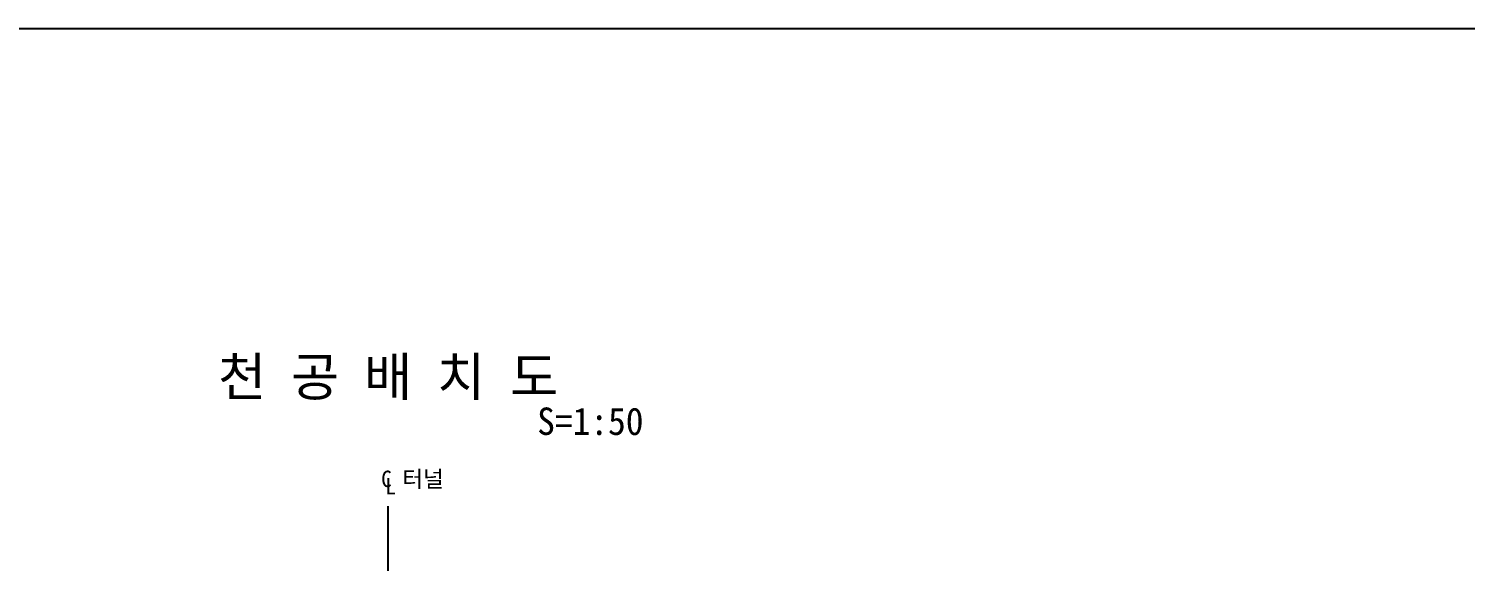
# Model space of a CAD drawing. Header units: millimetres. Extents: x -57518 to 189430, y -17322 to 123318.
# Drawn here: x 156305 to 169405, y 29425 to 34278 of the extents above; entities that cross this region are included whole.
import ezdxf
from ezdxf.enums import TextEntityAlignment as Align

# ---------------------------------------------------------------- set-up
doc = ezdxf.new("R2010")
doc.units = ezdxf.units.MM
doc.header["$LTSCALE"] = 500
doc.linetypes.add('A-CENTR01', pattern=[2, 1.25, -0.25, 0.25, -0.25])
for name, color, linetype in [('CS-CNTL', 1, 'A-CENTR01'), ('CS-TEX1', 6, 'Continuous'), ('CS-TEXT', 3, 'Continuous'), ('CX-PAPR', 2, 'Continuous')]:
    doc.layers.add(name, color=color, linetype=linetype)
doc.styles.add('굴림체', font='')
doc.styles.get('굴림체').set_extended_font_data('GulimChe')

msp = doc.modelspace()

# ---------------------------------------------------------------- linework, layer by layer
at = {"layer": 'CS-CNTL'}
msp.add_line((159579.7, 29928, 0), (159579.7, 19647, 0), dxfattribs=at)
at = {"layer": 'CX-PAPR', "elevation": 0}
msp.add_lwpolyline([(149629.7, 8477.8), (189429.7, 8477.8), (189429.7, 34277.8), (149629.7, 34277.8)], close=True, dxfattribs=at)

# ---------------------------------------------------------------- texts
at = {"layer": 'CS-TEX1', "style": '굴림체'}
msp.add_text('천 공 배 치 도', height=350, dxfattribs=at).set_placement((159582, 31110.4, 0), align=Align.MIDDLE)
at = {"layer": 'CS-TEXT', "style": '굴림체'}
for s, height, p in [('S=1:50', 250, (160941.5, 30575.7, 0)), ('C 터널', 150, (159518.3, 30100.5, 0)), ('L', 150, (159555.7, 30033.1, 0))]:
    msp.add_text(s, height=height, dxfattribs=at).set_placement(p)

doc.saveas('drawing.dxf')
